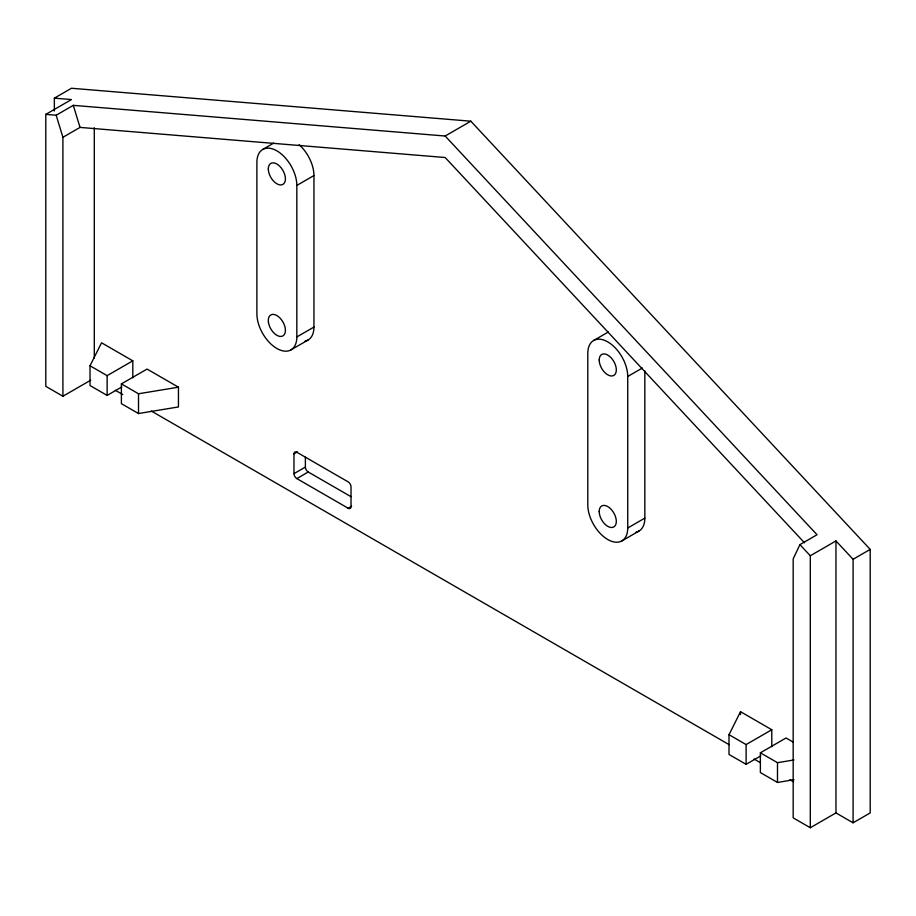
<?xml version="1.0" encoding="UTF-8"?>
<svg xmlns="http://www.w3.org/2000/svg" width="916" height="916" viewBox="0 0 916 916"><rect width="100%" height="100%" fill="white"/><g stroke="black" fill="none" stroke-linecap="round" stroke-linejoin="round"><path stroke-width="1.37" d="M90.673 380.22L62.918 396.239L45.8 386.357L45.8 114.374L56.174 115.233L73.291 105.351L445.165 136.026L817.038 534.749L799.92 544.631L793.176 558.909L793.176 817.851L810.294 827.743L835.965 812.916L853.082 822.797L870.2 812.916L870.2 549.405L470.835 121.198L71.471 88.257L54.353 98.149L54.353 110.962M121.805 386.953L107.126 395.414L90.02 385.533L90.02 365.77L101.55 342.79L132.809 360.835L132.809 377.77M760.784 755.86L746.116 764.333L728.999 754.452L728.999 734.689L740.529 711.698L771.787 729.743L771.787 746.689M45.8 114.374L71.471 99.558L54.353 98.149M62.918 396.239L62.918 137.286L80.036 127.404L445.165 157.518L804.454 542.764M262.743 149.445L273.747 143.091M296.83 185.433A28.236 16.305 60 0 0 276.861 150.842A28.236 16.305 60 0 0 256.892 162.372L256.892 313.89A28.236 16.305 60 0 0 276.861 348.481A28.236 16.305 60 0 0 296.83 336.951L296.83 185.433L313.948 175.551A28.236 16.305 60 0 0 299.143 144.728M445.165 136.026L470.835 121.198M90.02 365.77L107.126 375.652L132.809 360.835M121.393 383.884L147.064 369.068L178.448 387.182L178.448 406.944L138.511 413.54L121.393 403.658L121.393 383.884L138.511 393.765L178.448 387.182M296.83 336.951L313.948 327.069L313.948 175.551M290.979 349.878L308.097 339.996M351.595 506.262L348.172 508.231L296.83 478.587A4.03 2.324 60 0 1 293.979 473.652L293.979 453.889L297.402 451.909M293.979 473.652L305.383 467.057L305.383 457.176M296.83 478.587L308.234 472.003L351.023 496.701M593.637 340.489L608.316 332.016M627.735 376.476A28.236 16.305 60 0 0 607.766 341.886A28.236 16.305 60 0 0 587.797 353.416L587.797 504.934A28.236 16.305 60 0 0 607.766 539.524A28.236 16.305 60 0 0 627.735 527.994L627.735 376.476L642.402 368.003M627.735 527.994L644.841 518.112L644.841 370.877M621.884 540.921L639.002 531.04M810.294 827.743L810.294 555.76L835.965 540.932L853.082 559.287L853.082 822.797M853.082 559.287L870.2 549.405M728.999 734.689L746.116 744.571L771.787 729.743M794.012 779.722L777.489 782.447L760.372 772.566L760.372 752.803L786.054 737.975L793.29 742.155M760.372 752.803L777.489 762.685L794.012 759.959M115.336 390.273L122.767 394.567M151.232 410.998L729.25 744.719M754.005 759.009L760.2 762.581M789.901 779.734L793.611 781.875M799.92 544.631L810.294 555.76M73.291 105.351L80.036 127.404M56.174 115.233L62.918 137.286M835.965 540.932L835.965 812.916M777.489 762.685L777.489 782.447M746.116 744.571L746.116 764.333M740.529 711.698L740.529 714.526M138.511 393.765L138.511 413.54M107.126 375.652L107.126 395.414M94.291 127.759L94.291 358.099M293.979 453.889A4.03 2.324 60 0 1 296.83 452.241L348.172 481.885A4.03 2.324 60 0 1 351.023 486.82L351.023 506.582A4.03 2.324 60 0 1 348.172 508.231M308.234 472.003A4.03 2.324 60 0 1 305.383 467.057M313.948 327.069A28.236 16.305 60 0 1 305.062 341.118M644.841 518.112A28.236 16.305 60 0 1 635.967 532.162M268.308 168.956A12.103 6.984 60 0 0 281.143 184.929A12.103 6.984 60 0 0 281.143 167.811A12.103 6.984 60 0 0 268.308 168.956M268.422 322.18A12.103 6.984 60 0 0 282.3 336.183A12.103 6.984 60 0 0 279.861 317.898A12.103 6.984 60 0 0 268.422 322.18M599.201 359.999A12.103 6.984 60 0 0 612.037 375.972A12.103 6.984 60 0 0 612.037 358.854A12.103 6.984 60 0 0 599.201 359.999M599.201 511.529A12.103 6.984 60 0 0 612.037 527.49A12.103 6.984 60 0 0 612.037 510.372A12.103 6.984 60 0 0 599.201 511.529"/></g></svg>
